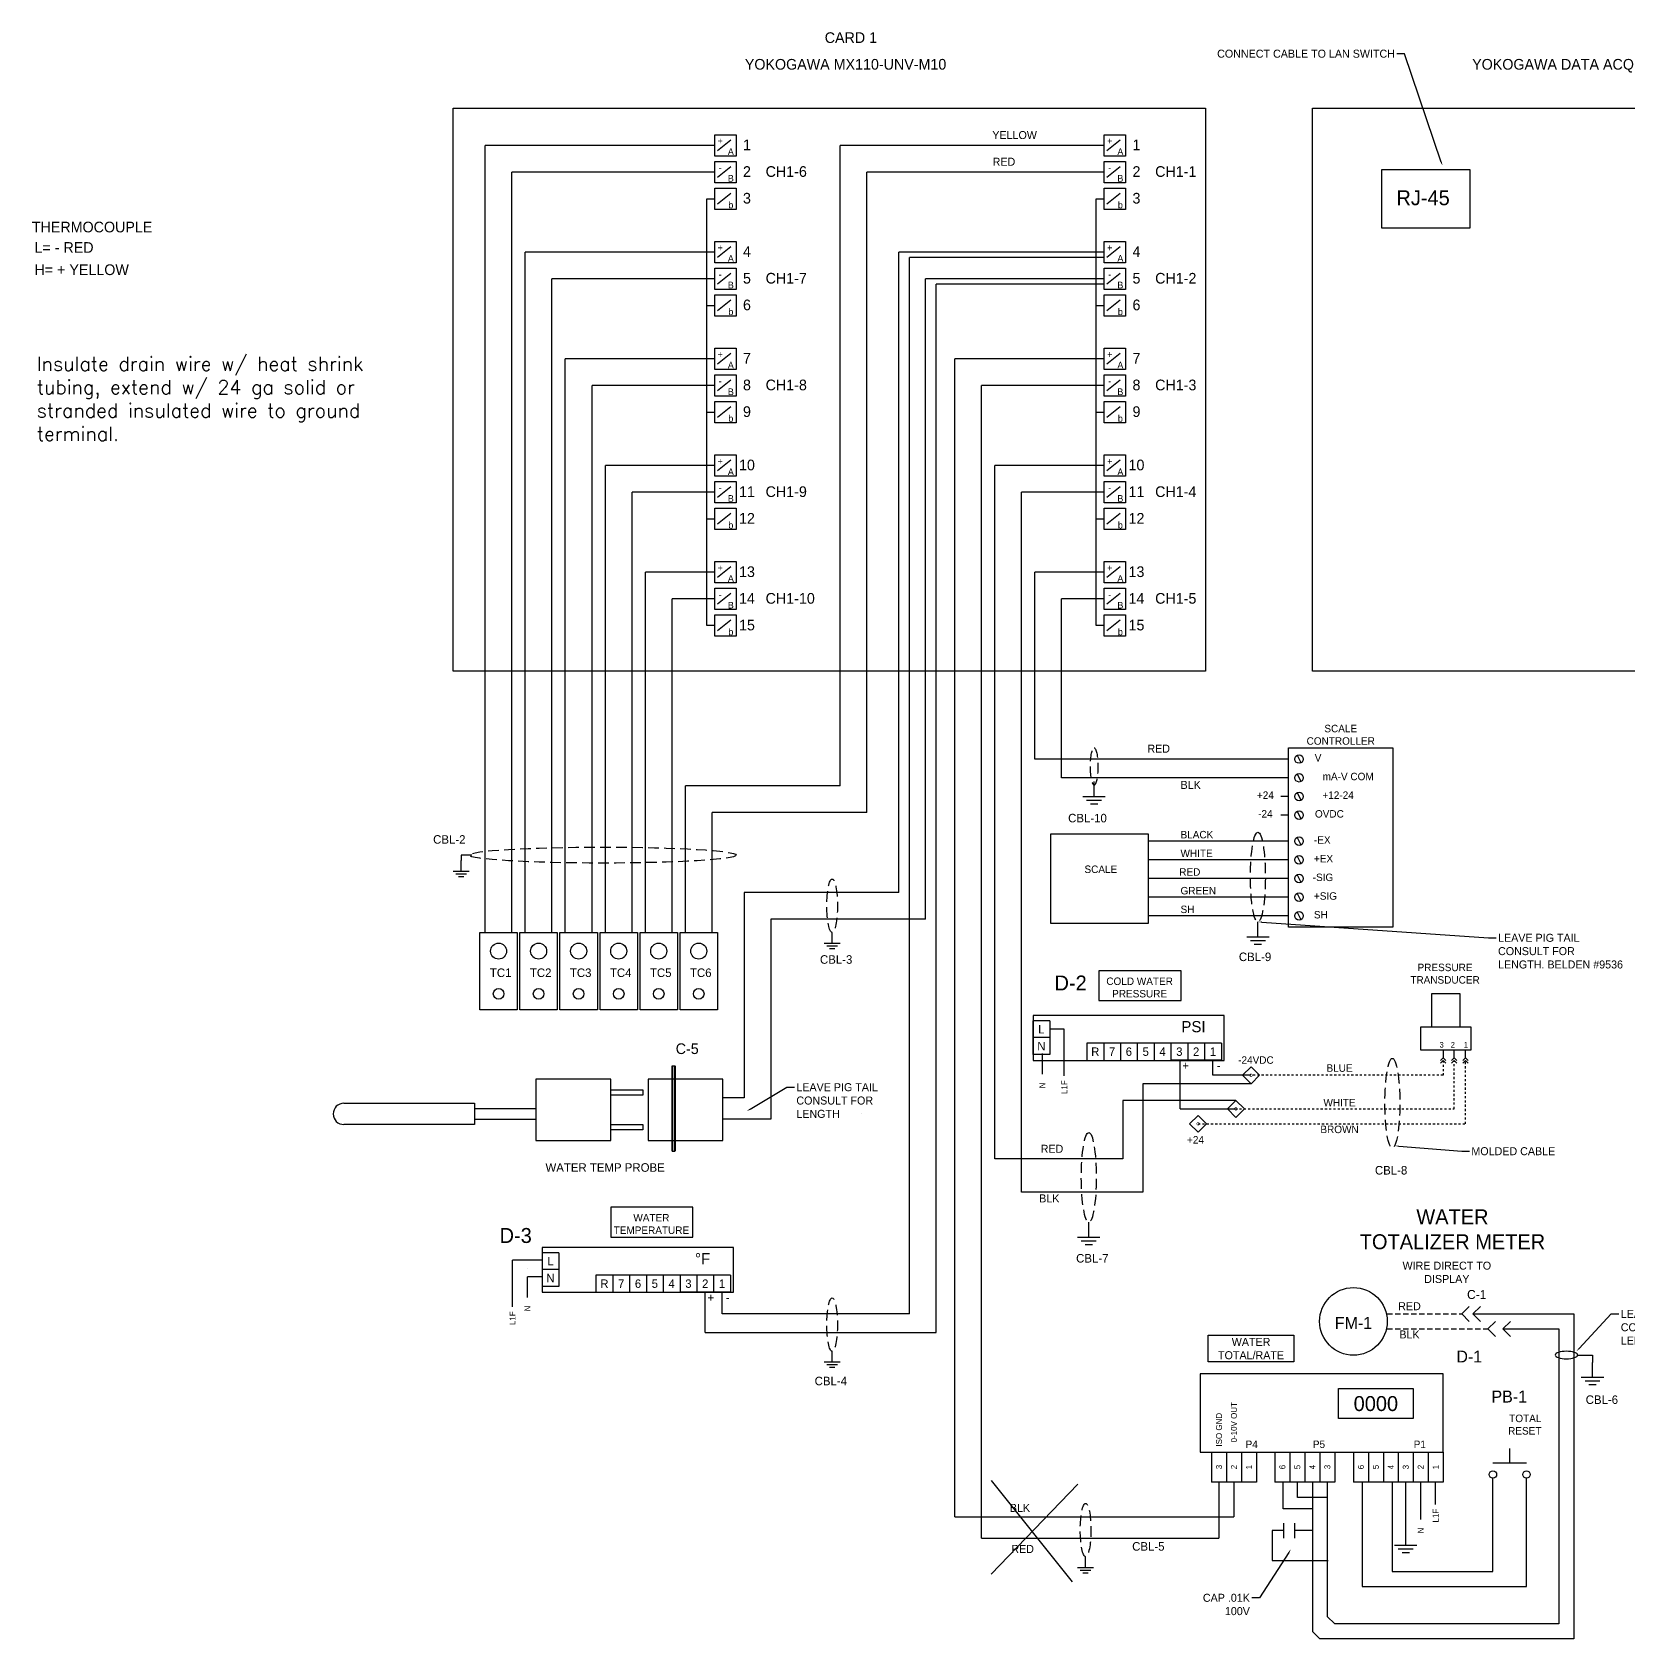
# Model space of a CAD drawing. Extents: x -159 to 139, y -25 to 155.
# Drawn here: x 20.6 to 95.5, y 79.9 to 155.2 of the extents above; entities that cross this region are included whole.
import ezdxf
from ezdxf import colors
from ezdxf.entities.mleader import LeaderData, LeaderLine
from ezdxf.enums import TextEntityAlignment as Align
from ezdxf.math import Vec2, Vec3

# ---------------------------------------------------------------- set-up
doc = ezdxf.new("R2010")
doc.units = 0
doc.header["$MEASUREMENT"] = 0
doc.linetypes.add('DASHED', pattern=[0.75, 0.5, -0.25])
doc.linetypes.add('HIDDEN', pattern=[0.375, 0.25, -0.125])
doc.layers.get('0').update_dxf_attribs({"linetype": 'CONTINUOUS'})
for name, color, linetype in [('COMP', 3, 'CONTINUOUS'), ('DASH', 3, 'DASHED'), ('DEVICE', 5, 'CONTINUOUS'), ('ELEC', 1, 'CONTINUOUS'), ('Field Wire', 2, 'HIDDEN'), ('HIDDEN', 3, 'HIDDEN'), ('TERMINAL', 6, 'CONTINUOUS'), ('TEXT', 4, 'CONTINUOUS'), ('WIRE', 1, 'CONTINUOUS'), ('WIRE BIG', 1, 'CONTINUOUS')]:
    doc.layers.add(name, color=color, linetype=linetype)
doc.styles.add('SIMPLEX', font='SIMPLEX.shx')

# ---------------------------------------------------------------- blocks, each defined once
blk = doc.blocks.new('GND')
for p, q in [((0, -0.5), (0, 0)), ((-0.375, -0.5), (0.375, -0.5)), ((-0.25, -0.625), (0.25, -0.625)), ((-0.125, -0.75), (0.125, -0.75))]:
    blk.add_line(p, q)

msp = doc.modelspace()

# ---------------------------------------------------------------- linework, layer by layer
for p, q in [((76.49864, 109.10714), (67.54214, 109.10714)), ((67.54214, 109.10714), (67.54214, 107.00714)), ((76.49864, 107.00714), (76.49864, 109.10714)), ((88.06114, 108.56764), (85.68814, 108.56764)), ((85.68814, 108.56764), (85.68814, 107.50714)), ((88.06114, 107.50714), (88.06114, 108.56764)), ((67.54214, 107.00714), (76.49864, 107.00714)), ((85.68814, 107.50714), (88.06114, 107.50714)), ((53.5, 98.2375), (44.5435, 98.2375)), ((44.5435, 98.2375), (44.5435, 96.1375)), ((53.5, 96.1375), (53.5, 98.2375)), ((44.5435, 96.1375), (53.5, 96.1375))]:
    msp.add_line(p, q)
at = {"linetype": 'ByBlock'}
for points in [[(74.47364, 111.20714), (70.62364, 111.20714), (70.62364, 109.80714), (74.47364, 109.80714)], [(87.53614, 108.55714), (86.22364, 108.55714), (86.22364, 110.13214), (87.53614, 110.13214)], [(51.6, 100.125), (47.75, 100.125), (47.75, 98.725), (51.6, 98.725)]]:
    msp.add_lwpolyline(points, close=True, dxfattribs=at)
at = {"layer": 'COMP'}
for p, q in [((53.375, 150.125), (52.75, 149.625)), ((71.625, 150.125), (71, 149.625)), ((53.375, 148.875), (52.75, 148.375)), ((71.625, 148.875), (71, 148.375)), ((53.375, 147.625), (52.75, 147.125)), ((71.625, 147.625), (71, 147.125)), ((53.375, 145.125), (52.75, 144.625)), ((71.625, 145.125), (71, 144.625)), ((53.375, 143.875), (52.75, 143.375)), ((71.625, 143.875), (71, 143.375)), ((53.375, 142.625), (52.75, 142.125)), ((71.625, 142.625), (71, 142.125)), ((53.375, 140.125), (52.75, 139.625)), ((71.625, 140.125), (71, 139.625)), ((53.375, 138.875), (52.75, 138.375)), ((71.625, 138.875), (71, 138.375)), ((53.375, 137.625), (52.75, 137.125)), ((71.625, 137.625), (71, 137.125)), ((53.375, 135.125), (52.75, 134.625)), ((71.625, 135.125), (71, 134.625)), ((53.375, 133.875), (52.75, 133.375)), ((71.625, 133.875), (71, 133.375)), ((53.375, 132.625), (52.75, 132.125)), ((71.625, 132.625), (71, 132.125)), ((53.375, 130.125), (52.75, 129.625)), ((71.625, 130.125), (71, 129.625)), ((53.375, 128.875), (52.75, 128.375)), ((71.625, 128.875), (71, 128.375)), ((53.375, 127.625), (52.75, 127.125)), ((71.625, 127.625), (71, 127.125)), ((68.32205, 108.85792), (67.53455, 108.85792)), ((67.53455, 108.85792), (67.53455, 108.07042)), ((68.32205, 108.85792), (68.32205, 108.07042)), ((68.32205, 108.07042), (67.53455, 108.07042)), ((68.32205, 108.07042), (67.53455, 108.07042)), ((67.53455, 108.07042), (67.53455, 107.28292)), ((68.32205, 108.07042), (68.32205, 107.28292)), ((70.84804, 107.80792), (70.06054, 107.80792)), ((70.06054, 107.80792), (70.06054, 107.02042)), ((71.63554, 107.80792), (70.84804, 107.80792)), ((70.84804, 107.80792), (70.84804, 107.02042)), ((72.42304, 107.80792), (71.63554, 107.80792)), ((71.63554, 107.80792), (71.63554, 107.02042)), ((73.21054, 107.80792), (72.42304, 107.80792)), ((72.42304, 107.80792), (72.42304, 107.02042)), ((73.99804, 107.80792), (73.21054, 107.80792)), ((73.21054, 107.80792), (73.21054, 107.02042)), ((74.78554, 107.80792), (73.99804, 107.80792)), ((73.99804, 107.80792), (73.99804, 107.02042)), ((75.57304, 107.80792), (74.78554, 107.80792)), ((74.78554, 107.80792), (74.78554, 107.02042)), ((74.78554, 107.80792), (74.78554, 107.02042)), ((76.36054, 107.80792), (75.57304, 107.80792)), ((75.57304, 107.80792), (75.57304, 107.02042)), ((76.36054, 107.80792), (76.36054, 107.02042)), ((68.32205, 107.28292), (67.53455, 107.28292)), ((74.78554, 107.02042), (73.99804, 107.02042)), ((75.57304, 107.02042), (74.78554, 107.02042)), ((76.36054, 107.02042), (75.57304, 107.02042)), ((45.3234, 97.98828), (44.5359, 97.98828)), ((44.5359, 97.98828), (44.5359, 97.20078)), ((45.3234, 97.98828), (45.3234, 97.20078)), ((45.3234, 97.20078), (44.5359, 97.20078)), ((45.3234, 97.20078), (44.5359, 97.20078)), ((44.5359, 97.20078), (44.5359, 96.41328)), ((45.3234, 97.20078), (45.3234, 96.41328)), ((45.3234, 96.41328), (44.5359, 96.41328)), ((47.8494, 96.93828), (47.0619, 96.93828)), ((47.0619, 96.93828), (47.0619, 96.15078)), ((48.6369, 96.93828), (47.8494, 96.93828)), ((47.8494, 96.93828), (47.8494, 96.15078)), ((49.4244, 96.93828), (48.6369, 96.93828)), ((48.6369, 96.93828), (48.6369, 96.15078)), ((50.2119, 96.93828), (49.4244, 96.93828)), ((49.4244, 96.93828), (49.4244, 96.15078)), ((50.9994, 96.93828), (50.2119, 96.93828)), ((50.2119, 96.93828), (50.2119, 96.15078)), ((51.7869, 96.93828), (50.9994, 96.93828)), ((50.9994, 96.93828), (50.9994, 96.15078)), ((52.5744, 96.93828), (51.7869, 96.93828)), ((51.7869, 96.93828), (51.7869, 96.15078)), ((51.7869, 96.93828), (51.7869, 96.15078)), ((53.3619, 96.93828), (52.5744, 96.93828)), ((52.5744, 96.93828), (52.5744, 96.15078)), ((53.3619, 96.93828), (53.3619, 96.15078)), ((51.7869, 96.15078), (50.9994, 96.15078)), ((52.5744, 96.15078), (51.7869, 96.15078)), ((53.3619, 96.15078), (52.5744, 96.15078)), ((75.375, 92.325), (75.375, 88.65)), ((86.75, 92.325), (75.375, 92.325)), ((86.75, 88.65), (86.75, 92.325)), ((81.85, 91.625), (85.35, 91.625)), ((81.85, 90.225), (81.85, 91.625)), ((85.35, 91.625), (85.35, 90.225)), ((85.35, 90.225), (81.85, 90.225)), ((75.375, 88.65), (86.75, 88.65)), ((75.9, 88.65), (75.9, 87.25)), ((76.6, 88.65), (76.6, 87.25)), ((77.3, 88.65), (77.3, 87.25)), ((78, 88.65), (78, 87.25)), ((78.86774, 88.65), (78.86774, 87.25)), ((79.56774, 88.65), (79.56774, 87.25)), ((80.26774, 88.65), (80.26774, 87.25)), ((80.975, 88.65), (80.975, 87.25)), ((81.675, 88.65), (81.675, 87.25)), ((82.55, 88.65), (82.55, 87.25)), ((83.25, 88.65), (83.25, 87.25)), ((83.95, 88.65), (83.95, 87.25)), ((84.65, 88.65), (84.65, 87.25)), ((85.35, 88.65), (85.35, 87.25)), ((86.05, 88.65), (86.05, 87.25)), ((86.75, 88.65), (86.75, 87.25)), ((76.6, 87.25), (75.9, 87.25)), ((77.3, 87.25), (76.6, 87.25)), ((78, 87.25), (77.3, 87.25)), ((79.56774, 87.25), (78.86774, 87.25)), ((80.26774, 87.25), (79.56774, 87.25)), ((80.96774, 87.25), (80.26774, 87.25)), ((81.675, 87.25), (80.975, 87.25)), ((83.25, 87.25), (82.55, 87.25)), ((83.95, 87.25), (83.25, 87.25)), ((84.65, 87.25), (83.95, 87.25)), ((85.35, 87.25), (84.65, 87.25)), ((86.05, 87.25), (85.35, 87.25)), ((86.75, 87.25), (86.05, 87.25))]:
    msp.add_line(p, q, dxfattribs=at)
at = {"layer": 'COMP', "linetype": 'ByBlock'}
for p, q in [((79.91464, 121.3052), (80.08964, 120.9552)), ((79.91464, 120.4302), (80.08964, 120.0802)), ((79.91464, 119.5552), (80.08964, 119.2052)), ((79.91464, 118.6802), (80.08964, 118.3302)), ((79.91464, 117.4552), (80.08964, 117.1052)), ((79.91464, 116.5802), (80.08964, 116.2302)), ((79.91464, 115.7052), (80.08964, 115.3552)), ((79.91464, 114.8302), (80.08964, 114.4802)), ((79.91464, 113.9552), (80.08964, 113.6052))]:
    msp.add_line(p, q, dxfattribs=at)
at = {"layer": 'COMP', "linetype": 'ByBlock', "lineweight": 30}
for p, q in [((90.65912, 88.125), (89.08412, 88.125)), ((89.87162, 88.125), (89.87162, 88.825))]:
    msp.add_line(p, q, dxfattribs=at)
at = {"layer": 'COMP'}
for points in [[(40.375, 151.625), (75.625, 151.625), (75.625, 125.25), (40.375, 125.25)], [(80.625, 151.625), (105.125, 151.625), (105.125, 125.25), (80.625, 125.25)], [(52.625, 150.375), (53.625, 150.375), (53.625, 149.375), (52.625, 149.375)], [(70.875, 150.375), (71.875, 150.375), (71.875, 149.375), (70.875, 149.375)], [(52.625, 149.125), (53.625, 149.125), (53.625, 148.125), (52.625, 148.125)], [(70.875, 149.125), (71.875, 149.125), (71.875, 148.125), (70.875, 148.125)], [(83.875, 148.75), (88, 148.75), (88, 146), (83.875, 146)], [(52.625, 147.875), (53.625, 147.875), (53.625, 146.875), (52.625, 146.875)], [(70.875, 147.875), (71.875, 147.875), (71.875, 146.875), (70.875, 146.875)], [(52.625, 145.375), (53.625, 145.375), (53.625, 144.375), (52.625, 144.375)], [(70.875, 145.375), (71.875, 145.375), (71.875, 144.375), (70.875, 144.375)], [(52.625, 144.125), (53.625, 144.125), (53.625, 143.125), (52.625, 143.125)], [(70.875, 144.125), (71.875, 144.125), (71.875, 143.125), (70.875, 143.125)], [(52.625, 142.875), (53.625, 142.875), (53.625, 141.875), (52.625, 141.875)], [(70.875, 142.875), (71.875, 142.875), (71.875, 141.875), (70.875, 141.875)], [(52.625, 140.375), (53.625, 140.375), (53.625, 139.375), (52.625, 139.375)], [(70.875, 140.375), (71.875, 140.375), (71.875, 139.375), (70.875, 139.375)], [(52.625, 139.125), (53.625, 139.125), (53.625, 138.125), (52.625, 138.125)], [(70.875, 139.125), (71.875, 139.125), (71.875, 138.125), (70.875, 138.125)], [(52.625, 137.875), (53.625, 137.875), (53.625, 136.875), (52.625, 136.875)], [(70.875, 137.875), (71.875, 137.875), (71.875, 136.875), (70.875, 136.875)], [(52.625, 135.375), (53.625, 135.375), (53.625, 134.375), (52.625, 134.375)], [(70.875, 135.375), (71.875, 135.375), (71.875, 134.375), (70.875, 134.375)], [(52.625, 134.125), (53.625, 134.125), (53.625, 133.125), (52.625, 133.125)], [(70.875, 134.125), (71.875, 134.125), (71.875, 133.125), (70.875, 133.125)], [(52.625, 132.875), (53.625, 132.875), (53.625, 131.875), (52.625, 131.875)], [(70.875, 132.875), (71.875, 132.875), (71.875, 131.875), (70.875, 131.875)], [(52.625, 130.375), (53.625, 130.375), (53.625, 129.375), (52.625, 129.375)], [(70.875, 130.375), (71.875, 130.375), (71.875, 129.375), (70.875, 129.375)], [(52.625, 129.125), (53.625, 129.125), (53.625, 128.125), (52.625, 128.125)], [(70.875, 129.125), (71.875, 129.125), (71.875, 128.125), (70.875, 128.125)], [(52.625, 127.875), (53.625, 127.875), (53.625, 126.875), (52.625, 126.875)], [(70.875, 127.875), (71.875, 127.875), (71.875, 126.875), (70.875, 126.875)], [(79.5, 121.65), (84.4, 121.65), (84.4, 113.25), (79.5, 113.25)], [(68.375, 117.625), (72.925, 117.625), (72.925, 113.425), (68.375, 113.425)], [(75.75, 94.125), (79.75, 94.125), (79.75, 92.875), (75.75, 92.875)]]:
    msp.add_lwpolyline(points, close=True, dxfattribs=at)
at = {"layer": 'COMP', "linetype": 'ByBlock'}
for centre in [(79.99901, 121.125), (79.99901, 120.25), (79.99901, 119.375), (79.99901, 118.5), (79.99901, 117.275), (79.99901, 116.4), (79.99901, 115.525), (79.99901, 114.65), (79.99901, 113.775)]:
    msp.add_circle(centre, 0.20099, dxfattribs=at)
at = {"layer": 'COMP'}
msp.add_circle((82.55, 94.775), 1.58469, dxfattribs=at)
at = {"layer": 'COMP', "linetype": 'ByBlock', "lineweight": 30}
for centre in [(89.08412, 87.6), (90.65912, 87.6)]:
    msp.add_circle(centre, 0.175, dxfattribs=at)
at = {"layer": 'DASH', "linetype": 'ByBlock'}
for p, q in [((87.625, 95.125), (87.975, 95.475)), ((87.625, 95.125), (87.975, 94.775)), ((88.15, 95.125), (88.5, 95.475)), ((88.15, 95.125), (88.5, 94.775)), ((88.85, 94.425), (89.2, 94.775)), ((88.85, 94.425), (89.2, 94.075)), ((89.55, 94.425), (89.9, 94.775)), ((89.55, 94.425), (89.9, 94.075))]:
    msp.add_line(p, q, dxfattribs=at)
at = {"layer": 'DASH'}
for centre, major_axis, ratio in [((70.4, 120.775), (0, 0.875), 0.2), ((78.07267, 115.59913), (0, 2.1), 0.16666667), ((47.375, 116.625), (6.25, 0), 0.06), ((58.125, 114.25), (0, -1.25), 0.2), ((84.375, 105), (0, 2.1), 0.16666667), ((70.15, 101.525), (0, 2.1), 0.16666667), ((58.125, 94.625), (0, -1.25), 0.2), ((70, 85), (0, -1.25), 0.2)]:
    msp.add_ellipse(centre, major_axis=major_axis, ratio=ratio, dxfattribs=at)
at = {"layer": 'DEVICE', "lineweight": 40}
for p, q in [((50.625, 106.75), (50.625, 102.75)), ((50.75, 106.75), (50.75, 102.75))]:
    msp.add_line(p, q, dxfattribs=at)
at = {"layer": 'DEVICE'}
for p, q in [((50.625, 106.75), (50.75, 106.75)), ((47.75, 106.125), (44.25, 106.125)), ((44.25, 106.125), (44.25, 103.25)), ((47.75, 103.25), (47.75, 106.125)), ((47.75, 105.625), (49.25, 105.625)), ((49.25, 105.625), (49.25, 105.375)), ((53, 106.125), (49.5, 106.125)), ((49.5, 106.125), (49.5, 103.25)), ((53, 103.25), (53, 106.125)), ((35.25, 105), (41.375, 105)), ((41.375, 105), (41.375, 104)), ((49.25, 105.375), (47.75, 105.375)), ((41.375, 104), (35.25, 104)), ((47.75, 104), (49.25, 104)), ((49.25, 104), (49.25, 103.75)), ((59.5, 104.5), (59.5, 104.5)), ((44.25, 103.25), (47.75, 103.25)), ((49.25, 103.75), (47.75, 103.75)), ((49.5, 103.25), (53, 103.25)), ((50.625, 102.75), (50.75, 102.75))]:
    msp.add_line(p, q, dxfattribs=at)
for points in [[(41.625, 109.375), (41.625, 113), (43.375, 113), (43.375, 109.375)], [(43.5, 109.375), (43.5, 113), (45.25, 113), (45.25, 109.375)], [(45.375, 109.375), (45.375, 113), (47.125, 113), (47.125, 109.375)], [(47.25, 109.375), (47.25, 113), (49, 113), (49, 109.375)], [(49.125, 109.375), (49.125, 113), (50.875, 113), (50.875, 109.375)], [(51, 109.375), (51, 113), (52.75, 113), (52.75, 109.375)]]:
    msp.add_lwpolyline(points, close=True, dxfattribs=at)
for centre, radius in [((42.5, 112.125), 0.375), ((44.375, 112.125), 0.375), ((46.25, 112.125), 0.375), ((48.125, 112.125), 0.375), ((50, 112.125), 0.375), ((51.875, 112.125), 0.375), ((42.5, 110.125), 0.25), ((44.375, 110.125), 0.25), ((46.25, 110.125), 0.25), ((48.125, 110.125), 0.25), ((50, 110.125), 0.25), ((51.875, 110.125), 0.25)]:
    msp.add_circle(centre, radius, dxfattribs=at)
for start, end in [(90, 180), (180, 270)]:
    msp.add_arc((35.25, 104.5), 0.5, start, end, dxfattribs=at)
at = {"layer": 'ELEC'}
for p, q in [((52.625, 149.875), (41.875, 149.875)), ((41.875, 113), (41.875, 149.875)), ((70.875, 149.875), (58.5, 149.875)), ((58.5, 119.875), (58.5, 149.875)), ((52.625, 148.625), (43.125, 148.625)), ((43.125, 113), (43.125, 148.625)), ((70.875, 148.625), (59.75, 148.625)), ((59.75, 118.625), (59.75, 148.625)), ((52.25, 127.375), (52.25, 147.375)), ((52.25, 147.375), (52.625, 147.375)), ((70.5, 127.375), (70.5, 147.375)), ((70.5, 147.375), (70.875, 147.375)), ((52.625, 144.875), (43.75, 144.875)), ((43.75, 113), (43.75, 144.875)), ((70.875, 144.875), (61.25, 144.875)), ((61.25, 114.875), (61.25, 144.875)), ((70.875, 144.625), (61.75, 144.625)), ((61.75, 95.125), (61.75, 144.625)), ((52.625, 143.625), (45, 143.625)), ((45, 113), (45, 143.625)), ((70.875, 143.625), (62.5, 143.625)), ((62.5, 113.625), (62.5, 143.625)), ((70.875, 143.375), (63, 143.375)), ((63, 94.25), (63, 143.375)), ((52.25, 142.375), (52.625, 142.375)), ((70.5, 142.375), (70.875, 142.375)), ((52.625, 139.875), (45.625, 139.875)), ((45.625, 113), (45.625, 139.875)), ((70.875, 139.875), (63.875, 139.875)), ((63.875, 85.625), (63.875, 139.875)), ((52.625, 138.625), (46.875, 138.625)), ((46.875, 113), (46.875, 138.625)), ((70.875, 138.625), (65.125, 138.625)), ((65.125, 84.625), (65.125, 138.625)), ((52.25, 137.375), (52.625, 137.375)), ((70.5, 137.375), (70.875, 137.375)), ((52.625, 134.875), (47.5, 134.875)), ((47.5, 113), (47.5, 134.875)), ((70.875, 134.875), (65.75, 134.875)), ((65.75, 102.4), (65.75, 134.875)), ((52.625, 133.625), (48.75, 133.625)), ((48.75, 113), (48.75, 133.625)), ((70.875, 133.625), (67, 133.625)), ((67, 100.825), (67, 133.625)), ((52.25, 132.375), (52.625, 132.375)), ((70.5, 132.375), (70.875, 132.375)), ((52.625, 129.875), (49.375, 129.875)), ((49.375, 113), (49.375, 129.875)), ((70.875, 129.875), (67.625, 129.875)), ((67.625, 121.125), (67.625, 129.875)), ((52.625, 128.625), (50.625, 128.625)), ((50.625, 113), (50.625, 128.625)), ((70.875, 128.625), (68.875, 128.625)), ((68.875, 120.25), (68.875, 128.625)), ((52.625, 127.375), (52.25, 127.375)), ((70.875, 127.375), (70.5, 127.375)), ((79.5, 121.125), (67.625, 121.125)), ((51.25, 113), (51.25, 119.875)), ((58.5, 119.875), (51.25, 119.875)), ((79.5, 120.25), (68.875, 120.25)), ((79.5, 119.375), (79.15, 119.375)), ((52.5, 113), (52.5, 118.625)), ((59.75, 118.625), (52.5, 118.625)), ((79.5, 118.5), (79.15, 118.5)), ((79.5, 117.275), (72.925, 117.275)), ((79.5, 116.4), (72.925, 116.4)), ((79.5, 115.525), (72.925, 115.525)), ((61.25, 114.875), (54, 114.875)), ((54, 114.875), (54, 105.25)), ((79.5, 114.65), (72.925, 114.65)), ((79.5, 113.775), (72.925, 113.775)), ((62.5, 113.625), (55.25, 113.625)), ((55.25, 113.625), (55.25, 104.25)), ((72.675, 105.90978), (72.675, 100.825)), ((77.75232, 105.90978), (72.675, 105.90978)), ((54, 105.25), (53, 105.25)), ((71.75, 105.12988), (71.75, 102.4)), ((77.04085, 105.12988), (71.75, 105.12988)), ((55.25, 104.25), (53, 104.25)), ((71.75, 102.4), (65.75, 102.4)), ((72.675, 100.825), (67, 100.825)), ((61.75, 95.125), (52.96815, 95.125)), ((88.15, 95.125), (92.875, 95.125)), ((92.875, 95.125), (92.875, 79.9)), ((52.18065, 94.25), (63, 94.25)), ((89.55, 94.425), (92.175, 94.425)), ((92.175, 94.425), (92.175, 80.6)), ((63.875, 85.625), (76.95, 85.625)), ((65.125, 84.625), (76.25, 84.625)), ((92.175, 80.6), (81.675, 80.6)), ((92.875, 79.9), (80.975, 79.9))]:
    msp.add_line(p, q, dxfattribs=at)
at = {"layer": 'ELEC', "ltscale": 0.1}
for p, q in [((86.74864, 107.50714), (86.74864, 107.125)), ((87.27364, 107.12438), (87.27364, 107.50714)), ((87.79864, 107.12322), (87.79864, 107.50714))]:
    msp.add_line(p, q, dxfattribs=at)
at = {"layer": 'ELEC', "linetype": 'ByBlock'}
msp.add_line((84.64864, 105.95714), (84.64864, 105.95714), dxfattribs=at)
at = {"layer": 'ELEC', "linetype": 'ByBlock', "lineweight": 30}
for p, q in [((80.625, 87.25), (80.625, 80.25)), ((81.325, 87.25), (81.325, 80.95)), ((81.675, 80.6), (81.325, 80.95)), ((80.975, 79.9), (80.625, 80.25))]:
    msp.add_line(p, q, dxfattribs=at)
at = {"layer": 'Field Wire', "ltscale": 0.1}
for p, q in [((86.74864, 107), (86.74864, 106.30714)), ((87.27364, 104.73214), (87.27364, 106.99938)), ((87.79864, 104.03214), (87.79864, 106.99822))]:
    msp.add_line(p, q, dxfattribs=at)
at = {"layer": 'Field Wire', "linetype": 'DASHED', "ltscale": 0.1}
for p, q in [((86.74864, 106.30714), (77.75232, 106.30714)), ((77.01239, 104.73214), (87.27364, 104.73214)), ((75.27252, 104.03214), (87.79864, 104.03214))]:
    msp.add_line(p, q, dxfattribs=at)
at = {"layer": 'HIDDEN', "linetype": 'ByBlock'}
for p, q in [((41.25, 116.625), (40.75, 116.625)), ((40.75, 116.625), (40.75, 116.375)), ((93.05, 93.2), (93.75, 93.2)), ((93.75, 93.2), (93.75, 92.85))]:
    msp.add_line(p, q, dxfattribs=at)
at = {"layer": 'HIDDEN'}
for p, q in [((84.125, 95.125), (87.625, 95.125)), ((84.125, 94.425), (88.85, 94.425))]:
    msp.add_line(p, q, dxfattribs=at)
at = {"layer": 'HIDDEN', "linetype": 'ByBlock', "extrusion": (0, 0, -1)}
msp.add_ellipse((92.525, 93.2), major_axis=(-0.525, 0), ratio=0.33333333, dxfattribs=at)
at = {"layer": 'TERMINAL'}
for points in [[(77.75232, 106.70527), (78.15007, 106.30753), (77.75232, 105.90978), (77.35457, 106.30753)], [(77.04085, 105.12988), (77.4386, 104.73214), (77.04085, 104.33439), (76.6431, 104.73214)], [(75.27252, 104.42988), (75.67026, 104.03214), (75.27252, 103.63439), (74.87477, 104.03214)]]:
    msp.add_lwpolyline(points, close=True, dxfattribs=at)
at = {"layer": 'TERMINAL', "const_width": 0.02798}
for points in [[(77.68989, 106.30753, 1), (77.81475, 106.30753, 1)], [(76.97842, 104.73214, 1), (77.10328, 104.73214, 1)], [(75.21009, 104.03214, 1), (75.33495, 104.03214, 1)]]:
    msp.add_lwpolyline(points, format="xyb", close=True, dxfattribs=at)
at = {"layer": 'WIRE', "linetype": 'ByBlock'}
for p, q in [((69.00105, 108.46417), (68.32205, 108.46417)), ((74.42929, 104.73214), (74.42929, 107.02042)), ((75.96679, 106.30714), (75.96679, 107.02042)), ((44.529, 97.63793), (43.15, 97.63793)), ((43.85, 97.23793), (43.85, 97.23793)), ((44.529, 96.86293), (43.85, 96.86293)), ((52.18065, 94.25), (52.18065, 96.15078)), ((52.96815, 95.125), (52.96815, 96.15078)), ((76.25, 87.25), (76.25, 84.625)), ((76.95, 87.25), (76.95, 85.625))]:
    msp.add_line(p, q, dxfattribs=at)
at = {"layer": 'WIRE'}
for p, q in [((86.75, 107.125), (86.625, 107)), ((86.75, 107), (86.625, 106.875)), ((86.75, 107.125), (86.875, 107)), ((86.75, 107), (86.875, 106.875)), ((87.27303, 107.125), (87.14803, 107)), ((87.27303, 107), (87.14803, 106.875)), ((87.27303, 107.125), (87.39803, 107)), ((87.27303, 107), (87.39803, 106.875)), ((87.79686, 107.125), (87.67186, 107)), ((87.79686, 107), (87.67186, 106.875)), ((87.79686, 107.125), (87.92186, 107)), ((87.79686, 107), (87.92186, 106.875)), ((41.375, 104.75), (44.25, 104.75)), ((74.42929, 104.73214), (77.01239, 104.73214)), ((41.375, 104.25), (44.25, 104.25)), ((65.58271, 87.32769), (69.36786, 82.57913)), ((69.63194, 87.15182), (65.58271, 82.93088)), ((79.25017, 85.99177), (79.25017, 87.25133)), ((79.92126, 86.52808), (79.92126, 87.24723)), ((80.62894, 85.99177), (79.25017, 85.99177)), ((81.32442, 86.52808), (79.92126, 86.52808))]:
    msp.add_line(p, q, dxfattribs=at)
at = {"layer": 'WIRE', "ltscale": 0.1}
msp.add_line((77.73713, 106.30714), (75.96679, 106.30714), dxfattribs=at)
at = {"layer": 'WIRE', "linetype": 'ByBlock', "lineweight": 30}
for p, q in [((89.08412, 83.05), (89.08412, 87.425)), ((90.65912, 82.35), (90.65912, 87.425)), ((82.95912, 87.25), (82.95912, 82.35)), ((84.35912, 87.25), (84.35912, 83.05)), ((79.26939, 85.325), (79.26939, 84.625)), ((79.79439, 85.325), (79.79439, 84.625)), ((79.26939, 84.975), (78.74439, 84.975)), ((78.74439, 84.975), (78.74439, 83.575)), ((80.61976, 84.975), (79.79439, 84.975)), ((78.74439, 83.575), (81.36939, 83.575)), ((84.35912, 83.05), (89.08412, 83.05)), ((82.95912, 82.35), (90.65912, 82.35))]:
    msp.add_line(p, q, dxfattribs=at)
at = {"layer": 'WIRE BIG'}
for p, q in [((69.00105, 106.27623), (69.00105, 108.46417)), ((67.97364, 106.35714), (67.97364, 107.32007)), ((43.15, 95.45), (43.15, 97.63793)), ((43.85, 95.9), (43.85, 96.86293)), ((85, 84.975), (85, 87.25)), ((85.7, 85.5), (85.7, 87.25)), ((86.4, 86.2), (86.4, 87.25))]:
    msp.add_line(p, q, dxfattribs=at)

# ---------------------------------------------------------------- block references
at = {"layer": 'WIRE BIG', "yscale": 1.4, "zscale": 1.4}
for p, xscale in [((70.4, 120.075), 1.4), ((78.07267, 113.49913), 1.4), ((70.15, 99.425), 1.4), ((93.75, 92.85), -1.4), ((85, 84.975), -1.4)]:
    msp.add_blockref('GND', p, dxfattribs=dict(at, xscale=xscale))
at = {"layer": 'WIRE BIG'}
for p in [(40.75, 116.375), (58.125, 113), (58.125, 93.375), (70, 83.75)]:
    msp.add_blockref('GND', p, dxfattribs=at)

# ---------------------------------------------------------------- texts
for s, height, p in [('CARD 1', 0.5, (59.00461, 154.67717)), ('YOKOGAWA MX110-UNV-M10', 0.5, (58.75461, 153.42717)), ('YOKOGAWA DATA ACQUISTION UNIT', 0.5, (94.12961, 153.42717)), ('+', 0.3125, (52.87961, 149.92717)), ('1', 0.5, (54.13461, 149.65329)), ('+', 0.3125, (71.12961, 149.92717)), ('1', 0.5, (72.38461, 149.65329)), ('A', 0.3125, (53.37961, 149.42717)), ('A', 0.3125, (71.62961, 149.42717)), ('-', 0.3125, (52.87961, 148.67717)), ('B', 0.3125, (53.37961, 148.17717)), ('2', 0.5, (54.13461, 148.40329)), ('-', 0.3125, (71.12961, 148.67717)), ('B', 0.3125, (71.62961, 148.17717)), ('2', 0.5, (72.38461, 148.40329)), ('3', 0.5, (54.13461, 147.15329)), ('3', 0.5, (72.38461, 147.15329)), ('b', 0.3125, (53.37961, 146.92717)), ('b', 0.3125, (71.62961, 146.92717)), ('+', 0.3125, (52.87961, 144.92717)), ('A', 0.3125, (53.37961, 144.42717)), ('4', 0.5, (54.13461, 144.65329)), ('+', 0.3125, (71.12961, 144.92717)), ('A', 0.3125, (71.62961, 144.42717)), ('4', 0.5, (72.38461, 144.65329)), ('-', 0.3125, (52.87961, 143.67717)), ('5', 0.5, (54.13461, 143.40329)), ('-', 0.3125, (71.12961, 143.67717)), ('5', 0.5, (72.38461, 143.40329)), ('B', 0.3125, (53.37961, 143.17717)), ('B', 0.3125, (71.62961, 143.17717)), ('6', 0.5, (54.13461, 142.15329)), ('6', 0.5, (72.38461, 142.15329)), ('b', 0.3125, (53.37961, 141.92717)), ('b', 0.3125, (71.62961, 141.92717)), ('+', 0.3125, (52.87961, 139.92717)), ('7', 0.5, (54.13461, 139.65329)), ('+', 0.3125, (71.12961, 139.92717)), ('7', 0.5, (72.38461, 139.65329)), ('A', 0.3125, (53.37961, 139.42717)), ('A', 0.3125, (71.62961, 139.42717)), ('-', 0.3125, (52.87961, 138.67717)), ('8', 0.5, (54.13461, 138.40329)), ('-', 0.3125, (71.12961, 138.67717)), ('8', 0.5, (72.38461, 138.40329)), ('B', 0.3125, (53.37961, 138.17717)), ('B', 0.3125, (71.62961, 138.17717)), ('b', 0.3125, (53.37961, 136.92717)), ('9', 0.5, (54.13461, 137.15329)), ('b', 0.3125, (71.62961, 136.92717)), ('9', 0.5, (72.38461, 137.15329)), ('+', 0.3125, (52.87961, 134.92717)), ('10', 0.5, (54.13461, 134.65329)), ('+', 0.3125, (71.12961, 134.92717)), ('10', 0.5, (72.38461, 134.65329)), ('A', 0.3125, (53.37961, 134.42717)), ('A', 0.3125, (71.62961, 134.42717)), ('-', 0.3125, (52.87961, 133.67717)), ('B', 0.3125, (53.37961, 133.17717)), ('11', 0.5, (54.13461, 133.40329)), ('-', 0.3125, (71.12961, 133.67717)), ('B', 0.3125, (71.62961, 133.17717)), ('11', 0.5, (72.38461, 133.40329)), ('12', 0.5, (54.13461, 132.15329)), ('12', 0.5, (72.38461, 132.15329)), ('b', 0.3125, (53.37961, 131.92717)), ('b', 0.3125, (71.62961, 131.92717)), ('+', 0.3125, (52.87961, 129.92717)), ('A', 0.3125, (53.37961, 129.42717)), ('13', 0.5, (54.13461, 129.65329)), ('+', 0.3125, (71.12961, 129.92717)), ('A', 0.3125, (71.62961, 129.42717)), ('13', 0.5, (72.38461, 129.65329)), ('-', 0.3125, (52.87961, 128.67717)), ('14', 0.5, (54.13461, 128.40329)), ('-', 0.3125, (71.12961, 128.67717)), ('14', 0.5, (72.38461, 128.40329)), ('B', 0.3125, (53.37961, 128.17717)), ('B', 0.3125, (71.62961, 128.17717)), ('b', 0.3125, (53.37961, 126.92717)), ('15', 0.5, (54.13461, 127.15329)), ('b', 0.3125, (71.62961, 126.92717)), ('15', 0.5, (72.38461, 127.15329))]:
    msp.add_text(s, height=height).set_placement(p, align=Align.CENTER)
for s, p in [('CH1-6', (55.00961, 148.40329)), ('CH1-1', (73.25961, 148.40329)), ('CH1-7', (55.00961, 143.40329)), ('CH1-2', (73.25961, 143.40329)), ('CH1-8', (55.00961, 138.40329)), ('CH1-3', (73.25961, 138.40329)), ('CH1-9', (55.00961, 133.40329)), ('CH1-4', (73.25961, 133.40329)), ('CH1-10', (55.00961, 128.40329)), ('CH1-5', (73.25961, 128.40329))]:
    msp.add_text(s, height=0.5).set_placement(p)
for s, insert, char_height, width, attachment_point in [('SCALE\\PCONTROLLER', (81.95393, 122.72873), 0.35, 3.3171432, 2), ('SCALE', (70.71507, 116.13587), 0.35, 3.3171432, 2), ('PRESSURE\\PTRANSDUCER', (86.84007, 111.53587), 0.35, 3.3171432, 2), ('COLD WATER PRESSURE', (72.53115, 110.4192), 0.35, 4.2349837, 5), ('PSI', (75.05489, 108.58214), 0.525, 3.9375, 5), ('WATER TEMPERATURE', (49.65751, 99.33707), 0.35, 4.2349837, 5), ('%%DF', (52.05625, 97.7125), 0.525, 3.9375, 5)]:
    msp.add_mtext(s, dxfattribs=dict(insert=insert, char_height=char_height, width=width, attachment_point=attachment_point))
at = {"layer": 'COMP'}
msp.add_text('0000', height=0.7, dxfattribs=at).set_placement((83.6, 90.925), align=Align.MIDDLE_CENTER)
for s, p in [('ISO GND', (76.25, 89.7)), ('0-10V OUT', (76.95, 90.05)), ('3', (76.25, 87.95)), ('2', (76.95, 87.95)), ('1', (77.65, 87.95)), ('6', (79.21774, 87.95)), ('5', (79.91774, 87.95)), ('4', (80.61774, 87.95)), ('3', (81.325, 87.95)), ('6', (82.9, 87.95)), ('5', (83.6, 87.95)), ('4', (84.3, 87.95)), ('3', (85, 87.95)), ('2', (85.7, 87.95)), ('1', (86.4, 87.95))]:
    msp.add_text(s, height=0.28, rotation=90, dxfattribs=at).set_placement(p, align=Align.MIDDLE_CENTER)
at = {"layer": 'COMP', "insert": (77.75278, 93.5), "char_height": 0.375, "width": 4.3805521, "attachment_point": 5}
msp.add_mtext('WATER \\PTOTAL/RATE', dxfattribs=at)
at = {"layer": 'TEXT'}
for s, height, p in [('YELLOW', 0.375, (66.675, 150.175)), ('RED', 0.375, (66.175, 148.925)), ('RED', 0.375, (73.425, 121.425)), ('BLK', 0.375, (74.925, 119.725)), ('D-2', 0.7, (69.29864, 110.28214)), ('RED', 0.375, (68.425, 102.675)), ('BLK', 0.375, (68.3, 100.35)), ('D-3', 0.7, (43.3, 98.45)), ('RED', 0.375, (85.175, 95.3)), ('C-1', 0.42, (88.325, 95.825)), ('FM-1', 0.56, (82.55, 94.425)), ('BLK', 0.375, (85.175, 93.975)), ('D-1', 0.56, (87.975, 92.85)), ('PB-1', 0.56, (89.85, 90.975)), ('BLK', 0.375, (66.925, 85.85)), ('RED', 0.375, (67.05, 83.925))]:
    msp.add_text(s, height=height, dxfattribs=at).set_placement(p, align=Align.CENTER)
at = {"layer": 'TEXT', "color": 4}
for s, p in [('THERMOCOUPLE', (20.62961, 145.80217)), ('H= + YELLOW', (20.75461, 143.80217)), ('C-5', (50.79628, 107.30217))]:
    msp.add_text(s, height=0.5, dxfattribs=at).set_placement(p)
at = {"layer": 'TEXT'}
for s, height, p in [('L= - RED', 0.5, (20.75461, 144.84384)), ('CBL-10', 0.4, (69.18163, 118.15731)), ('CBL-2', 0.4, (39.43163, 117.15731)), ('CBL-3', 0.4, (57.55663, 111.53231)), ('CBL-9', 0.4, (77.18163, 111.65731)), ('3', 0.2625, (86.58385, 107.60374)), ('2', 0.2625, (87.10885, 107.60374)), ('1', 0.2625, (87.72135, 107.60374)), ('CBL-8', 0.4, (83.55663, 101.65731)), ('CBL-7', 0.4, (69.55663, 97.53231)), ('CBL-4', 0.4, (57.30663, 91.78231)), ('CBL-6', 0.4, (93.43163, 90.90731)), ('CBL-5', 0.4, (72.18163, 84.03231))]:
    msp.add_text(s, height=height, dxfattribs=at).set_placement(p)
at = {"layer": 'TEXT', "lineweight": 30}
for s, p in [('V', (81.04864, 121.00714)), ('mA-V COM', (83.49864, 120.13214)), ('+12-24', (82.56531, 119.25714)), ('OVDC', (82.09864, 118.38214))]:
    msp.add_text(s, height=0.35, dxfattribs=at).set_placement(p, align=Align.RIGHT)
for s, p in [('+24', (78.42364, 119.25714)), ('-24', (78.42364, 118.38214)), ('BLUE', (81.89837, 106.47138)), ('WHITE', (81.89837, 104.84638)), ('BROWN', (81.89837, 103.59638)), ('+24', (75.14864, 103.10714))]:
    msp.add_text(s, height=0.35, dxfattribs=at).set_placement(p, align=Align.CENTER)
for s, p in [('BLACK', (74.44864, 117.40714)), ('-EX', (80.69864, 117.15714)), ('WHITE', (74.44864, 116.53214)), ('RED', (74.39031, 115.65714)), ('+EX', (80.69864, 116.28214)), ('-SIG', (80.64031, 115.40714)), ('GREEN', (74.44864, 114.78214)), ('+SIG', (80.69864, 114.53214)), ('SH', (74.44864, 113.90714)), ('SH', (80.69864, 113.65714)), ('-24VDC', (77.14837, 106.84638))]:
    msp.add_text(s, height=0.35, dxfattribs=at).set_placement(p)
at = {"layer": 'TEXT'}
for s, p in [('TC1', (43.09991, 110.91098)), ('TC2', (44.97491, 110.91098)), ('TC3', (46.84991, 110.91098)), ('TC4', (48.72491, 110.91098)), ('TC5', (50.59991, 110.91098)), ('TC6', (52.47491, 110.91098)), ('WATER TEMP PROBE', (50.28342, 101.78598))]:
    msp.add_text(s, height=0.4, dxfattribs=at).set_placement(p, align=Align.RIGHT)
for s, p in [('L', (67.9283, 108.46417)), ('N', (67.9283, 107.67667)), ('R', (70.45429, 107.41417)), ('7', (71.24179, 107.41417)), ('6', (72.02929, 107.41417)), ('5', (72.81679, 107.41417)), ('4', (73.60429, 107.41417)), ('3', (74.39179, 107.41417)), ('2', (75.17929, 107.41417)), ('1', (75.96679, 107.41417)), ('+', (74.69179, 106.75726)), ('-', (76.22929, 106.75726)), ('L', (44.92965, 97.59453)), ('N', (44.92965, 96.80703)), ('R', (47.45565, 96.54453)), ('7', (48.24315, 96.54453)), ('6', (49.03065, 96.54453)), ('5', (49.81815, 96.54453)), ('4', (50.60565, 96.54453)), ('3', (51.39315, 96.54453)), ('2', (52.18065, 96.54453)), ('1', (52.96815, 96.54453)), ('+', (52.44315, 95.88763)), ('-', (53.23065, 95.88763))]:
    msp.add_text(s, height=0.39375, dxfattribs=at).set_placement(p, align=Align.MIDDLE_CENTER)
for s, p in [('N', (67.97364, 105.83214)), ('L1F', (69.00105, 105.75123)), ('L1F', (43.15, 94.925)), ('N', (43.85, 95.375)), ('L1F', (86.4, 85.675)), ('N', (85.7, 84.975))]:
    msp.add_text(s, height=0.28, rotation=90, dxfattribs=at).set_placement(p, align=Align.MIDDLE_CENTER)
for s, p in [('P4', (77.78322, 89.01559)), ('P5', (80.93322, 89.01559)), ('P1', (85.65822, 89.01559))]:
    msp.add_text(s, height=0.35, dxfattribs=at).set_placement(p, align=Align.MIDDLE)
at = {"layer": 'TEXT', "linetype": 'ByBlock', "char_height": 0.7, "width": 10.675, "attachment_point": 2}
for s, insert in [('RJ-45', (85.8125, 147.775)), ('WATER\\PTOTALIZER METER', (87.1875, 100.025))]:
    msp.add_mtext(s, dxfattribs=dict(at, insert=insert))
at = {"layer": 'TEXT', "color": 4, "insert": (20.85994, 139.96926), "char_height": 0.65625, "width": 17.1445312, "attachment_point": 1, "style": 'SIMPLEX'}
msp.add_mtext('Insulate drain wire w/ heat shrink tubing, extend w/ 24 ga solid or stranded insulated wire to ground terminal.', dxfattribs=at)
at = {"layer": 'TEXT', "linetype": 'ByBlock', "lineweight": 30, "insert": (86.925, 97.575), "char_height": 0.375, "width": 5.8405712, "attachment_point": 2}
msp.add_mtext('WIRE DIRECT TO DISPLAY ', dxfattribs=at)
at = {"layer": 'TEXT', "linetype": 'ByBlock', "lineweight": 30, "insert": (91.35597, 90.40597), "char_height": 0.35, "attachment_point": 3}
msp.add_mtext_dynamic_manual_height_columns('TOTAL\\PRESET', width=3.0473107, gutter_width=1.25, heights=[0], dxfattribs=at)

# ---------------------------------------------------------------- leaders
at = {"linetype": 'ByBlock', "lineweight": 30}
ml = msp.add_multileader_mtext('Standard', dxfattribs=at)
ml.set_content('CONNECT CABLE TO LAN SWITCH', color=256)
ml.set_leader_properties()
ml.build(insert=Vec2(0, 0))
ml.multileader.update_dxf_attribs({"dogleg_length": 0.36, "arrow_head_size": 0.18})
ctx = ml.context
ctx.base_point, ctx.char_height, ctx.arrow_head_size, ctx.landing_gap_size, ctx.plane_origin = Vec3(74.40405, 154.175), 0.375, 0.18, 0.09, Vec3(178.72155, 139.925)
ctx.text_align_type = 2
notes = []
notes.append((ctx, [(0, (1, 1, 0), (84.94405, 154.175), (-1, 0), 0.36, [(0, [(86.72155, 148.925)], 0, [])])]))
ctx.mtext.insert, ctx.mtext.alignment, ctx.mtext.flow_direction = Vec3(84.49405, 154.3625), 3, 5
at = {"layer": 'TEXT'}
ml = msp.add_multileader_mtext('Standard', dxfattribs=at)
ml.set_content('LEAVE PIG TAIL\\PCONSULT FOR\\PLENGTH. BELDEN #9536', color=256)
ml.set_leader_properties()
ml.build(insert=Vec2(0, 0))
ml.multileader.update_dxf_attribs({"dogleg_length": 0.36, "arrow_head_size": 0.18})
ctx = ml.context
ctx.base_point, ctx.char_height, ctx.arrow_head_size, ctx.landing_gap_size, ctx.plane_origin = Vec3(89.235, 112.75), 0.375, 0.18, 0.09, Vec3(78.07267, 113.49913)
notes.append((ctx, [(0, (1, 1, 0), (88.875, 112.75), (1, 0), 0.36, [(0, [(78.07267, 113.49913)], 0, [])])]))
ctx.mtext.insert, ctx.mtext.flow_direction = Vec3(89.325, 112.9375), 5
ml = msp.add_multileader_mtext('Standard', dxfattribs=at)
ml.set_content('LEAVE PIG TAIL\\PCONSULT FOR\\PLENGTH', color=256)
ml.set_leader_properties()
ml.build(insert=Vec2(0, 0))
ml.multileader.update_dxf_attribs({"dogleg_length": 0.36, "arrow_head_size": 0.18})
ctx = ml.context
ctx.base_point, ctx.char_height, ctx.arrow_head_size, ctx.landing_gap_size, ctx.plane_origin = Vec3(56.36, 105.75), 0.375, 0.18, 0.09, Vec3(54.125, 104.625)
notes.append((ctx, [(0, (1, 1, 0), (56, 105.75), (1, 0), 0.36, [(0, [(54.125, 104.625)], 0, [])])]))
ctx.mtext.insert, ctx.mtext.flow_direction = Vec3(56.45, 105.9375), 5
ml = msp.add_multileader_mtext('Standard', dxfattribs=at)
ml.set_content('MOLDED CABLE', color=256)
ml.set_leader_properties()
ml.build(insert=Vec2(0, 0))
ml.multileader.update_dxf_attribs({"dogleg_length": 0.36, "arrow_head_size": 0.18})
ctx = ml.context
ctx.base_point, ctx.char_height, ctx.arrow_head_size, ctx.landing_gap_size, ctx.plane_origin = Vec3(87.985, 102.75), 0.375, 0.18, 0.09, Vec3(81.25, 103)
notes.append((ctx, [(0, (1, 1, 0), (87.625, 102.75), (1, 0), 0.36, [(0, [(84.5, 103)], 0, [])])]))
ctx.mtext.insert, ctx.mtext.flow_direction = Vec3(88.075, 102.9375), 5
ml = msp.add_multileader_mtext('Standard', dxfattribs=at)
ml.set_content('LEAVE PIG TAIL\\PCONSULT FOR\\PLENGTH', color=256)
ml.set_leader_properties()
ml.build(insert=Vec2(0, 0))
ml.multileader.update_dxf_attribs({"dogleg_length": 0.36, "arrow_head_size": 0.18})
ctx = ml.context
ctx.base_point, ctx.char_height, ctx.arrow_head_size, ctx.landing_gap_size, ctx.plane_origin = Vec3(94.985, 95.125), 0.375, 0.18, 0.09, Vec3(93, 93.375)
notes.append((ctx, [(0, (1, 1, 0), (94.625, 95.125), (1, 0), 0.36, [(0, [(93, 93.375)], 0, [])])]))
ctx.mtext.insert, ctx.mtext.flow_direction = Vec3(95.075, 95.3125), 5
at = {"layer": 'WIRE', "linetype": 'ByBlock', "lineweight": 30}
ml = msp.add_multileader_mtext('Standard', dxfattribs=at)
ml.set_content('CAP .01K\\P100V', color=256)
ml.set_leader_properties()
ml.build(insert=Vec2(0, 0))
ml.multileader.update_dxf_attribs({"dogleg_length": 0.36, "arrow_head_size": 0.18})
ctx = ml.context
ctx.base_point, ctx.char_height, ctx.arrow_head_size, ctx.landing_gap_size, ctx.plane_origin = Vec3(75.16989, 81.825), 0.375, 0.18, 0.09, Vec3(87.66939, 87.225)
ctx.text_align_type = 2
notes.append((ctx, [(0, (1, 1, 0), (78.14739, 81.825), (-1, 0), 0.36, [(0, [(79.61939, 84.1)], 0, [])])]))
ctx.mtext.insert, ctx.mtext.alignment, ctx.mtext.flow_direction = Vec3(77.69739, 82.0125), 3, 5
for ctx, leaders in notes:
    for number, flags, end, landing, length, lines in leaders:
        leader = LeaderData()
        leader.index, (leader.has_last_leader_line, leader.has_dogleg_vector, leader.attachment_direction) = number, flags
        leader.last_leader_point, leader.dogleg_vector, leader.dogleg_length = Vec3(end), Vec3(landing), length
        for number, points, colour, breaks in lines:
            line = LeaderLine()
            line.index, line.vertices, line.color, line.breaks = number, Vec3.list(points), colors.encode_raw_color(colour), breaks
            leader.lines.append(line)
        ctx.leaders.append(leader)

doc.saveas('drawing.dxf')
